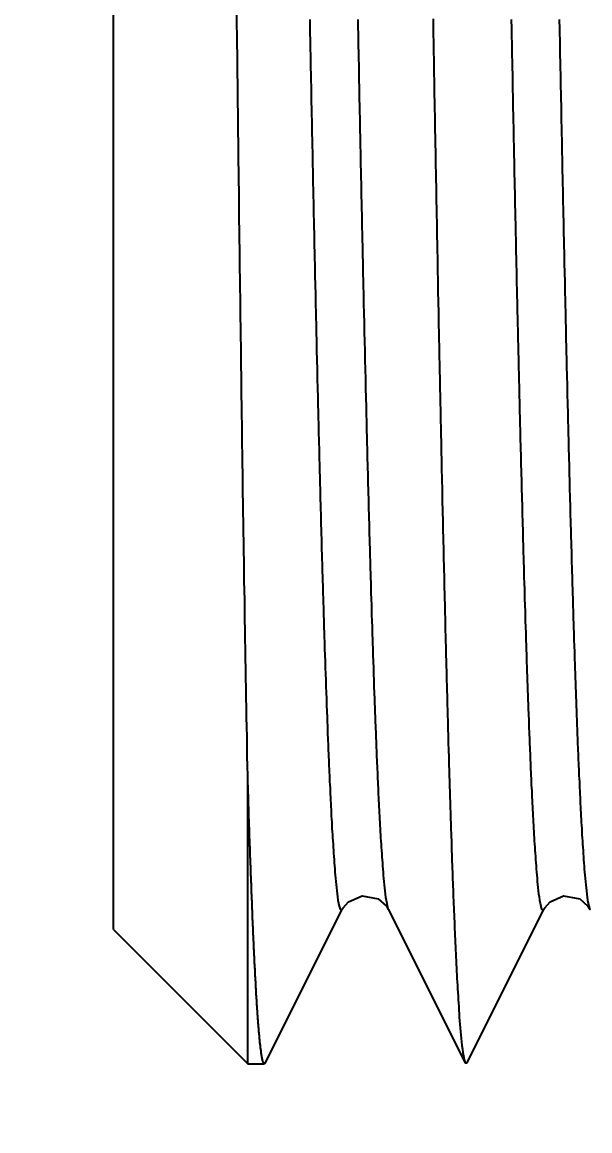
# Model space of a CAD drawing. Header units: millimetres. Extents: x 0 to 3800, y -67 to 2530.
# Drawn here: x 2211.23 to 2215.56, y 949.28 to 957.75 of the extents above; entities that cross this region are included whole.
import ezdxf

# ---------------------------------------------------------------- set-up
doc = ezdxf.new("R2010")
doc.units = ezdxf.units.MM
doc.layers.add('내부선 및 부속', color=4, linetype='Continuous')
doc.layers.add('치수선', color=7, linetype='Continuous')
doc.styles.add('____', font='')
doc.styles.get('____').set_extended_font_data('굴림')
doc.dimstyles.new('MSADIM', dxfattribs={"dimtxt": 33, "dimasz": 17, "dimexe": 10, "dimexo": 7.5, "dimgap": 10, "dimtad": 0, "dimtih": 1, "dimtoh": 1, "dimdec": 0, "dimzin": 1, "dimdsep": 46, "dimtxsty": '____', "dimcen": 11.25, "dimadec": 0, "dimazin": 0, "dimtfac": 1, "dimtdec": 0, "dimtix": 1, "dimtmove": 0, "dimatfit": 3, "dimfxl": 1, "dimtolj": 1, "dimtzin": 1, "dimarcsym": 0})

# ---------------------------------------------------------------- blocks, each defined once
blk = doc.blocks.new('*D55')
at = {"layer": '치수선', "color": 0, "linetype": 'Continuous', "lineweight": -2, "transparency": 16777216}
for p, q in [((2172.9547, 966.2182), (2152.4547, 966.2182)), ((2162.4547, 949.2182), (2162.4547, 856.5344)), ((2162.4547, 718.2182), (2162.4547, 810.9019)), ((2254.9547, 701.2182), (2152.4547, 701.2182))]:
    blk.add_line(p, q, dxfattribs=at)
at = {"layer": '치수선', "color": 0, "linetype": 'Continuous', "transparency": 16777216}
for points in [[(2159.6213, 949.2182), (2165.288, 949.2182), (2162.4547, 966.2182)], [(2159.6213, 718.2182), (2165.288, 718.2182), (2162.4547, 701.2182)]]:
    blk.add_solid(points, dxfattribs=at)
at = {"layer": '치수선', "color": 0, "linetype": 'Continuous', "transparency": 16777216, "insert": (2162.4547, 833.7182), "char_height": 25, "attachment_point": 5, "style": '____'}
blk.add_mtext('\\A1;265', dxfattribs=at)
blk = doc.blocks.new('*D56')
at = {"layer": '치수선', "color": 0, "linetype": 'Continuous', "lineweight": -2, "transparency": 16777216}
for p, q in [((2172.9547, 966.2182), (2082.4547, 966.2182)), ((2092.4547, 949.2182), (2092.4547, 636.5511)), ((2092.4547, 278.2182), (2092.4547, 590.8853)), ((2224.9547, 261.2182), (2082.4547, 261.2182))]:
    blk.add_line(p, q, dxfattribs=at)
at = {"layer": '치수선', "color": 0, "linetype": 'Continuous', "transparency": 16777216}
for points in [[(2089.6213, 949.2182), (2095.288, 949.2182), (2092.4547, 966.2182)], [(2089.6213, 278.2182), (2095.288, 278.2182), (2092.4547, 261.2182)]]:
    blk.add_solid(points, dxfattribs=at)
at = {"layer": '치수선', "color": 0, "linetype": 'Continuous', "transparency": 16777216, "insert": (2092.4547, 613.7182), "char_height": 25, "attachment_point": 5, "style": '____'}
blk.add_mtext('\\A1;705', dxfattribs=at)

msp = doc.modelspace()

# ---------------------------------------------------------------- linework, layer by layer
at = {"layer": '내부선 및 부속', "linetype": 'Continuous'}
for p, q in [((2211.9237, 950.8202), (2211.9237, 981.6162)), ((2212.9502, 949.7934), (2212.9502, 951.9939)), ((2213.0858, 949.8007), (2213.6727, 950.9738)), ((2214.0242, 950.9738), (2214.611, 949.8007)), ((2214.6257, 949.8007), (2215.2125, 950.9738)), ((2211.9237, 950.82), (2212.9502, 949.7934)), ((2212.9502, 949.7934), (2213.0785, 949.7934)), ((2213.0858, 949.8007), (2213.0785, 949.7934)), ((2214.611, 949.8007), (2214.6257, 949.8007))]:
    msp.add_line(p, q, dxfattribs=at)
at = {"layer": '내부선 및 부속', "linetype": 'Continuous', "flags": 128}
for points in [[(2212.9499, 951.9935), (2212.9489, 952.0685), (2212.9469, 952.1425), (2212.9459, 952.2175), (2212.9449, 952.2915), (2212.9429, 952.3665), (2212.9419, 952.4405), (2212.9409, 952.5155), (2212.9389, 952.5895), (2212.9379, 952.6645), (2212.9369, 952.7385), (2212.9349, 952.8135), (2212.9339, 952.8875), (2212.9329, 952.9615), (2212.9319, 953.0365), (2212.9299, 953.1105), (2212.9289, 953.1855), (2212.9279, 953.2595), (2212.9269, 953.3345), (2212.9259, 953.4085), (2212.9239, 953.4835), (2212.9229, 953.5575), (2212.9219, 953.6325), (2212.9209, 953.7065), (2212.9199, 953.7815), (2212.9189, 953.8555), (2212.9179, 953.9305), (2212.9159, 954.0045), (2212.9149, 954.0795), (2212.9139, 954.1535), (2212.9129, 954.2275), (2212.9119, 954.3025), (2212.9109, 954.3765), (2212.9099, 954.4515), (2212.9089, 954.5255), (2212.9079, 954.6005), (2212.9069, 954.6745), (2212.9059, 954.7495), (2212.9049, 954.8235), (2212.9039, 954.8985), (2212.9029, 954.9725), (2212.9019, 955.0475), (2212.9009, 955.1215), (2212.8999, 955.1965), (2212.8989, 955.2705), (2212.8979, 955.3455), (2212.8969, 955.4195), (2212.8959, 955.4935), (2212.8949, 955.5685), (2212.8939, 955.6425), (2212.8929, 955.7175), (2212.8919, 955.7915), (2212.8909, 955.8665), (2212.8899, 955.9405), (2212.8889, 956.0155), (2212.8879, 956.0895), (2212.8869, 956.1645), (2212.8859, 956.2385), (2212.8849, 956.3135), (2212.8849, 956.3875), (2212.8839, 956.4625), (2212.8829, 956.5365), (2212.8819, 956.6115), (2212.8809, 956.6855), (2212.8799, 956.7605), (2212.8789, 956.8345), (2212.8779, 956.9085), (2212.8769, 956.9835), (2212.8759, 957.0575), (2212.8749, 957.1325), (2212.8749, 957.2065), (2212.8739, 957.2815), (2212.8729, 957.3555), (2212.8719, 957.4305), (2212.8709, 957.5045), (2212.8699, 957.5795), (2212.8689, 957.6535), (2212.8679, 957.7285), (2212.8679, 957.8025)], [(2213.4239, 957.7705), (2213.4239, 957.7475), (2213.4249, 957.7235), (2213.4249, 957.6995), (2213.4259, 957.6755), (2213.4259, 957.6515), (2213.4269, 957.6275), (2213.4269, 957.6035), (2213.4269, 957.6035), (2213.4269, 957.5795), (2213.4279, 957.5565), (2213.4279, 957.5325), (2213.4289, 957.5085), (2213.4289, 957.4845), (2213.4299, 957.4605), (2213.4299, 957.4365), (2213.4309, 957.4125), (2213.4309, 957.3895), (2213.4319, 957.3655), (2213.4319, 957.3415), (2213.4329, 957.3175), (2213.4329, 957.2935), (2213.4339, 957.2695), (2213.4339, 957.2455), (2213.4349, 957.2225), (2213.4349, 957.1985), (2213.4349, 957.1745), (2213.4359, 957.1505), (2213.4359, 957.1265), (2213.4369, 957.1025), (2213.4369, 957.0785), (2213.4379, 957.0545), (2213.4379, 957.0315), (2213.4389, 957.0075), (2213.4389, 956.9835), (2213.4399, 956.9595), (2213.4399, 956.9355), (2213.4409, 956.9115), (2213.4409, 956.8875), (2213.4419, 956.8645), (2213.4419, 956.8405), (2213.4429, 956.8165), (2213.4429, 956.7925), (2213.4439, 956.7685), (2213.4439, 956.7445), (2213.4449, 956.7205), (2213.4449, 956.6975), (2213.4459, 956.6735), (2213.4459, 956.6495), (2213.4469, 956.6255), (2213.4469, 956.6015), (2213.4479, 956.5775), (2213.4479, 956.5535), (2213.4489, 956.5295), (2213.4489, 956.5065), (2213.4499, 956.4825), (2213.4499, 956.4585), (2213.4509, 956.4345), (2213.4509, 956.4105), (2213.4519, 956.3865), (2213.4519, 956.3625), (2213.4529, 956.3395), (2213.4529, 956.3155), (2213.4539, 956.2915), (2213.4539, 956.2675), (2213.4549, 956.2435), (2213.4549, 956.2195), (2213.4559, 956.1955), (2213.4559, 956.1725), (2213.4569, 956.1485), (2213.4569, 956.1245), (2213.4579, 956.1005), (2213.4579, 956.0765), (2213.4589, 956.0525), (2213.4589, 956.0285), (2213.4599, 956.0055), (2213.4599, 955.9815), (2213.4609, 955.9575), (2213.4609, 955.9335), (2213.4619, 955.9095), (2213.4619, 955.8855), (2213.4629, 955.8615), (2213.4629, 955.8375), (2213.4639, 955.8145), (2213.4639, 955.7905), (2213.4649, 955.7665), (2213.4649, 955.7425), (2213.4659, 955.7185), (2213.4669, 955.6945), (2213.4669, 955.6705), (2213.4679, 955.6475), (2213.4679, 955.6235), (2213.4689, 955.5995), (2213.4689, 955.5755), (2213.4699, 955.5515), (2213.4699, 955.5275), (2213.4709, 955.5035), (2213.4709, 955.4805), (2213.4719, 955.4565), (2213.4719, 955.4325), (2213.4729, 955.4085), (2213.4739, 955.3845), (2213.4739, 955.3605), (2213.4749, 955.3365), (2213.4749, 955.3135), (2213.4759, 955.2895), (2213.4759, 955.2655), (2213.4769, 955.2415), (2213.4769, 955.2175), (2213.4769, 955.2175), (2213.4779, 955.1935), (2213.4779, 955.1695), (2213.4789, 955.1455), (2213.4799, 955.1225), (2213.4799, 955.0985), (2213.4809, 955.0745), (2213.4809, 955.0505), (2213.4819, 955.0265), (2213.4819, 955.0025), (2213.4829, 954.9785), (2213.4839, 954.9555), (2213.4839, 954.9315), (2213.4849, 954.9075), (2213.4849, 954.8835), (2213.4859, 954.8595), (2213.4859, 954.8355), (2213.4869, 954.8115), (2213.4879, 954.7885), (2213.4879, 954.7645), (2213.4889, 954.7405), (2213.4889, 954.7165), (2213.4899, 954.6925), (2213.4899, 954.6685), (2213.4909, 954.6445), (2213.4919, 954.6215), (2213.4919, 954.5975), (2213.4929, 954.5735), (2213.4929, 954.5495), (2213.4939, 954.5255), (2213.4949, 954.5015), (2213.4949, 954.4775), (2213.4959, 954.4545), (2213.4959, 954.4305), (2213.4969, 954.4065), (2213.4979, 954.3825), (2213.4979, 954.3585), (2213.4989, 954.3345), (2213.4989, 954.3105), (2213.4999, 954.2865), (2213.5009, 954.2635), (2213.5009, 954.2395), (2213.5019, 954.2155), (2213.5029, 954.1915), (2213.5029, 954.1675), (2213.5039, 954.1435), (2213.5039, 954.1195), (2213.5049, 954.0965), (2213.5059, 954.0725), (2213.5059, 954.0485), (2213.5069, 954.0245), (2213.5079, 954.0005), (2213.5079, 953.9765), (2213.5089, 953.9525), (2213.5099, 953.9295), (2213.5099, 953.9055), (2213.5109, 953.8815), (2213.5109, 953.8575), (2213.5119, 953.8335), (2213.5129, 953.8095), (2213.5129, 953.7855), (2213.5139, 953.7625), (2213.5149, 953.7385), (2213.5149, 953.7145), (2213.5159, 953.6905), (2213.5169, 953.6665), (2213.5169, 953.6425), (2213.5179, 953.6185), (2213.5189, 953.5955), (2213.5199, 953.5715), (2213.5199, 953.5475), (2213.5209, 953.5235), (2213.5219, 953.4995), (2213.5219, 953.4755), (2213.5229, 953.4515), (2213.5239, 953.4285), (2213.5239, 953.4045), (2213.5249, 953.3805), (2213.5259, 953.3565), (2213.5269, 953.3325), (2213.5269, 953.3085), (2213.5279, 953.2845), (2213.5289, 953.2615), (2213.5289, 953.2375), (2213.5299, 953.2135), (2213.5309, 953.1895), (2213.5319, 953.1655), (2213.5319, 953.1415), (2213.5329, 953.1175), (2213.5339, 953.0945), (2213.5349, 953.0705), (2213.5349, 953.0465), (2213.5359, 953.0225), (2213.5369, 952.9985), (2213.5379, 952.9745), (2213.5379, 952.9505), (2213.5389, 952.9275), (2213.5399, 952.9035), (2213.5409, 952.8795), (2213.5419, 952.8555), (2213.5419, 952.8315), (2213.5419, 952.8315), (2213.5429, 952.8075), (2213.5439, 952.7835), (2213.5449, 952.7605), (2213.5459, 952.7365), (2213.5459, 952.7125), (2213.5469, 952.6885), (2213.5479, 952.6645), (2213.5489, 952.6405), (2213.5499, 952.6165), (2213.5509, 952.5935), (2213.5519, 952.5695), (2213.5519, 952.5455), (2213.5529, 952.5215), (2213.5539, 952.4975), (2213.5549, 952.4735), (2213.5559, 952.4505), (2213.5569, 952.4265), (2213.5579, 952.4025), (2213.5589, 952.3785), (2213.5589, 952.3545), (2213.5599, 952.3305), (2213.5609, 952.3065), (2213.5619, 952.2835), (2213.5629, 952.2595), (2213.5639, 952.2355), (2213.5649, 952.2115), (2213.5659, 952.1875), (2213.5669, 952.1635), (2213.5679, 952.1395), (2213.5689, 952.1165), (2213.5699, 952.0925), (2213.5709, 952.0685), (2213.5719, 952.0445), (2213.5729, 952.0205), (2213.5739, 951.9965), (2213.5749, 951.9735), (2213.5759, 951.9495), (2213.5769, 951.9255), (2213.5789, 951.9015), (2213.5799, 951.8775), (2213.5809, 951.8535), (2213.5819, 951.8305), (2213.5829, 951.8065), (2213.5839, 951.7825), (2213.5859, 951.7585), (2213.5869, 951.7345), (2213.5879, 951.7105), (2213.5889, 951.6865), (2213.5899, 951.6635), (2213.5919, 951.6395), (2213.5929, 951.6155), (2213.5939, 951.5915), (2213.5959, 951.5675), (2213.5969, 951.5435), (2213.5989, 951.5205), (2213.5999, 951.4965), (2213.6019, 951.4725), (2213.6029, 951.4485), (2213.6049, 951.4245), (2213.6059, 951.4015), (2213.6079, 951.3775), (2213.6099, 951.3535), (2213.6109, 951.3295), (2213.6129, 951.3055), (2213.6149, 951.2825), (2213.6169, 951.2585), (2213.6189, 951.2345), (2213.6209, 951.2105), (2213.6229, 951.1865), (2213.6249, 951.1635), (2213.6279, 951.1395), (2213.6309, 951.1155), (2213.6329, 951.0915), (2213.6359, 951.0685), (2213.6399, 951.0445), (2213.6439, 951.0215), (2213.6489, 950.9975), (2213.6559, 950.9745), (2213.6729, 950.9735), (2213.6729, 950.9735)], [(2213.7909, 957.7695), (2213.7919, 957.7455), (2213.7919, 957.7215), (2213.7919, 957.6975), (2213.7929, 957.6745), (2213.7929, 957.6505), (2213.7939, 957.6265), (2213.7939, 957.6265), (2213.7939, 957.6025), (2213.7949, 957.5785), (2213.7949, 957.5545), (2213.7959, 957.5305), (2213.7959, 957.5075), (2213.7969, 957.4835), (2213.7969, 957.4595), (2213.7979, 957.4355), (2213.7979, 957.4115), (2213.7989, 957.3875), (2213.7989, 957.3635), (2213.7989, 957.3405), (2213.7999, 957.3165), (2213.7999, 957.2925), (2213.8009, 957.2685), (2213.8009, 957.2445), (2213.8019, 957.2205), (2213.8019, 957.1965), (2213.8029, 957.1725), (2213.8029, 957.1495), (2213.8039, 957.1255), (2213.8039, 957.1015), (2213.8049, 957.0775), (2213.8049, 957.0535), (2213.8059, 957.0295), (2213.8059, 957.0055), (2213.8069, 956.9825), (2213.8069, 956.9585), (2213.8079, 956.9345), (2213.8079, 956.9105), (2213.8089, 956.8865), (2213.8089, 956.8625), (2213.8099, 956.8385), (2213.8099, 956.8155), (2213.8099, 956.7915), (2213.8109, 956.7675), (2213.8109, 956.7435), (2213.8119, 956.7195), (2213.8119, 956.6955), (2213.8129, 956.6715), (2213.8129, 956.6485), (2213.8139, 956.6245), (2213.8139, 956.6005), (2213.8149, 956.5765), (2213.8149, 956.5525), (2213.8159, 956.5285), (2213.8159, 956.5045), (2213.8169, 956.4805), (2213.8169, 956.4575), (2213.8179, 956.4335), (2213.8179, 956.4095), (2213.8189, 956.3855), (2213.8189, 956.3615), (2213.8199, 956.3375), (2213.8199, 956.3135), (2213.8209, 956.2905), (2213.8209, 956.2665), (2213.8219, 956.2425), (2213.8219, 956.2185), (2213.8229, 956.1945), (2213.8229, 956.1705), (2213.8239, 956.1465), (2213.8239, 956.1235), (2213.8249, 956.0995), (2213.8249, 956.0755), (2213.8259, 956.0515), (2213.8269, 956.0275), (2213.8269, 956.0035), (2213.8279, 955.9795), (2213.8279, 955.9555), (2213.8289, 955.9325), (2213.8289, 955.9085), (2213.8299, 955.8845), (2213.8299, 955.8605), (2213.8309, 955.8365), (2213.8309, 955.8125), (2213.8319, 955.7885), (2213.8319, 955.7655), (2213.8329, 955.7415), (2213.8329, 955.7175), (2213.8339, 955.6935), (2213.8339, 955.6695), (2213.8349, 955.6455), (2213.8349, 955.6215), (2213.8359, 955.5985), (2213.8359, 955.5745), (2213.8369, 955.5505), (2213.8379, 955.5265), (2213.8379, 955.5025), (2213.8389, 955.4785), (2213.8389, 955.4545), (2213.8399, 955.4315), (2213.8399, 955.4075), (2213.8409, 955.3835), (2213.8409, 955.3595), (2213.8419, 955.3355), (2213.8419, 955.3115), (2213.8429, 955.2875), (2213.8439, 955.2635), (2213.8439, 955.2405), (2213.8439, 955.2405), (2213.8449, 955.2165), (2213.8449, 955.1925), (2213.8459, 955.1685), (2213.8459, 955.1445), (2213.8469, 955.1205), (2213.8469, 955.0965), (2213.8479, 955.0735), (2213.8489, 955.0495), (2213.8489, 955.0255), (2213.8499, 955.0015), (2213.8499, 954.9775), (2213.8509, 954.9535), (2213.8509, 954.9295), (2213.8519, 954.9065), (2213.8529, 954.8825), (2213.8529, 954.8585), (2213.8539, 954.8345), (2213.8539, 954.8105), (2213.8549, 954.7865), (2213.8549, 954.7625), (2213.8559, 954.7395), (2213.8569, 954.7155), (2213.8569, 954.6915), (2213.8579, 954.6675), (2213.8579, 954.6435), (2213.8589, 954.6195), (2213.8599, 954.5955), (2213.8599, 954.5725), (2213.8609, 954.5485), (2213.8609, 954.5245), (2213.8619, 954.5005), (2213.8629, 954.4765), (2213.8629, 954.4525), (2213.8639, 954.4285), (2213.8639, 954.4045), (2213.8649, 954.3815), (2213.8659, 954.3575), (2213.8659, 954.3335), (2213.8669, 954.3095), (2213.8669, 954.2855), (2213.8679, 954.2615), (2213.8689, 954.2375), (2213.8689, 954.2145), (2213.8699, 954.1905), (2213.8699, 954.1665), (2213.8709, 954.1425), (2213.8719, 954.1185), (2213.8719, 954.0945), (2213.8729, 954.0705), (2213.8739, 954.0475), (2213.8739, 954.0235), (2213.8749, 953.9995), (2213.8759, 953.9755), (2213.8759, 953.9515), (2213.8769, 953.9275), (2213.8769, 953.9035), (2213.8779, 953.8805), (2213.8789, 953.8565), (2213.8789, 953.8325), (2213.8799, 953.8085), (2213.8809, 953.7845), (2213.8809, 953.7605), (2213.8819, 953.7365), (2213.8829, 953.7135), (2213.8829, 953.6895), (2213.8839, 953.6655), (2213.8849, 953.6415), (2213.8849, 953.6175), (2213.8859, 953.5935), (2213.8869, 953.5695), (2213.8879, 953.5465), (2213.8879, 953.5225), (2213.8889, 953.4985), (2213.8899, 953.4745), (2213.8899, 953.4505), (2213.8909, 953.4265), (2213.8919, 953.4025), (2213.8919, 953.3795), (2213.8929, 953.3555), (2213.8939, 953.3315), (2213.8949, 953.3075), (2213.8949, 953.2835), (2213.8959, 953.2595), (2213.8969, 953.2355), (2213.8969, 953.2125), (2213.8979, 953.1885), (2213.8989, 953.1645), (2213.8999, 953.1405), (2213.8999, 953.1165), (2213.9009, 953.0925), (2213.9019, 953.0685), (2213.9029, 953.0455), (2213.9029, 953.0215), (2213.9039, 952.9975), (2213.9049, 952.9735), (2213.9059, 952.9495), (2213.9069, 952.9255), (2213.9069, 952.9015), (2213.9079, 952.8785), (2213.9089, 952.8545), (2213.9089, 952.8545), (2213.9099, 952.8305), (2213.9109, 952.8065), (2213.9109, 952.7825), (2213.9119, 952.7585), (2213.9129, 952.7345), (2213.9139, 952.7115), (2213.9149, 952.6875), (2213.9149, 952.6635), (2213.9159, 952.6395), (2213.9169, 952.6155), (2213.9179, 952.5915), (2213.9189, 952.5675), (2213.9199, 952.5445), (2213.9209, 952.5205), (2213.9209, 952.4965), (2213.9219, 952.4725), (2213.9229, 952.4485), (2213.9239, 952.4245), (2213.9249, 952.4015), (2213.9259, 952.3775), (2213.9269, 952.3535), (2213.9279, 952.3295), (2213.9289, 952.3055), (2213.9299, 952.2815), (2213.9309, 952.2575), (2213.9319, 952.2345), (2213.9319, 952.2105), (2213.9329, 952.1865), (2213.9339, 952.1625), (2213.9349, 952.1385), (2213.9359, 952.1145), (2213.9369, 952.0905), (2213.9379, 952.0675), (2213.9389, 952.0435), (2213.9409, 952.0195), (2213.9419, 951.9955), (2213.9429, 951.9715), (2213.9439, 951.9475), (2213.9449, 951.9245), (2213.9459, 951.9005), (2213.9469, 951.8765), (2213.9479, 951.8525), (2213.9489, 951.8285), (2213.9499, 951.8045), (2213.9519, 951.7815), (2213.9529, 951.7575), (2213.9539, 951.7335), (2213.9549, 951.7095), (2213.9569, 951.6855), (2213.9579, 951.6615), (2213.9589, 951.6385), (2213.9599, 951.6145), (2213.9619, 951.5905), (2213.9629, 951.5665), (2213.9649, 951.5425), (2213.9659, 951.5185), (2213.9669, 951.4955), (2213.9689, 951.4715), (2213.9699, 951.4475), (2213.9719, 951.4235), (2213.9739, 951.3995), (2213.9749, 951.3755), (2213.9769, 951.3525), (2213.9789, 951.3285), (2213.9799, 951.3045), (2213.9819, 951.2805), (2213.9839, 951.2565), (2213.9859, 951.2335), (2213.9879, 951.2095), (2213.9899, 951.1855), (2213.9929, 951.1615), (2213.9949, 951.1385), (2213.9979, 951.1145), (2214.0009, 951.0905), (2214.0039, 951.0675), (2214.0079, 951.0435), (2214.0119, 951.0195), (2214.0159, 950.9965), (2214.0239, 950.9735), (2214.0239, 950.9735)], [(2214.3659, 957.7765), (2214.3659, 957.7495), (2214.3669, 957.7225), (2214.3669, 957.6955), (2214.3679, 957.6685), (2214.3679, 957.6415), (2214.3689, 957.6145), (2214.3689, 957.5875), (2214.3699, 957.5605), (2214.3699, 957.5335), (2214.3699, 957.5065), (2214.3709, 957.4795), (2214.3709, 957.4525), (2214.3719, 957.4255), (2214.3719, 957.3985), (2214.3729, 957.3705), (2214.3729, 957.3435), (2214.3739, 957.3165), (2214.3739, 957.2895), (2214.3749, 957.2625), (2214.3749, 957.2355), (2214.3759, 957.2085), (2214.3759, 957.1815), (2214.3769, 957.1545), (2214.3769, 957.1275), (2214.3779, 957.1005), (2214.3779, 957.0735), (2214.3789, 957.0465), (2214.3789, 957.0195), (2214.3799, 956.9925), (2214.3799, 956.9655), (2214.3809, 956.9385), (2214.3809, 956.9115), (2214.3819, 956.8835), (2214.3819, 956.8565), (2214.3829, 956.8295), (2214.3829, 956.8025), (2214.3839, 956.7755), (2214.3839, 956.7485), (2214.3849, 956.7215), (2214.3849, 956.6945), (2214.3859, 956.6675), (2214.3859, 956.6405), (2214.3869, 956.6135), (2214.3869, 956.5865), (2214.3879, 956.5595), (2214.3879, 956.5325), (2214.3889, 956.5055), (2214.3889, 956.4785), (2214.3899, 956.4515), (2214.3899, 956.4245), (2214.3909, 956.3965), (2214.3909, 956.3695), (2214.3919, 956.3425), (2214.3919, 956.3155), (2214.3929, 956.2885), (2214.3929, 956.2615), (2214.3939, 956.2345), (2214.3939, 956.2075), (2214.3949, 956.1805), (2214.3949, 956.1535), (2214.3959, 956.1265), (2214.3959, 956.0995), (2214.3969, 956.0725), (2214.3969, 956.0455), (2214.3979, 956.0185), (2214.3979, 955.9915), (2214.3989, 955.9645), (2214.3989, 955.9375), (2214.3999, 955.9095), (2214.3999, 955.8825), (2214.4009, 955.8555), (2214.4009, 955.8285), (2214.4019, 955.8015), (2214.4019, 955.7745), (2214.4029, 955.7475), (2214.4029, 955.7205), (2214.4039, 955.6935), (2214.4039, 955.6665), (2214.4049, 955.6395), (2214.4059, 955.6125), (2214.4059, 955.5855), (2214.4069, 955.5585), (2214.4069, 955.5315), (2214.4079, 955.5045), (2214.4079, 955.4775), (2214.4089, 955.4505), (2214.4089, 955.4235), (2214.4099, 955.3955), (2214.4099, 955.3955), (2214.4099, 955.3685), (2214.4109, 955.3415), (2214.4109, 955.3145), (2214.4119, 955.2875), (2214.4119, 955.2605), (2214.4129, 955.2335), (2214.4139, 955.2065), (2214.4139, 955.1795), (2214.4149, 955.1525), (2214.4149, 955.1255), (2214.4159, 955.0985), (2214.4159, 955.0715), (2214.4169, 955.0445), (2214.4169, 955.0175), (2214.4179, 954.9905), (2214.4179, 954.9635), (2214.4189, 954.9365), (2214.4199, 954.9095), (2214.4199, 954.8815), (2214.4209, 954.8545), (2214.4209, 954.8275), (2214.4219, 954.8005), (2214.4219, 954.7735), (2214.4229, 954.7465), (2214.4239, 954.7195), (2214.4239, 954.6925), (2214.4249, 954.6655), (2214.4249, 954.6385), (2214.4259, 954.6115), (2214.4259, 954.5845), (2214.4269, 954.5575), (2214.4279, 954.5305), (2214.4279, 954.5035), (2214.4289, 954.4765), (2214.4289, 954.4495), (2214.4299, 954.4225), (2214.4299, 954.3945), (2214.4309, 954.3675), (2214.4319, 954.3405), (2214.4319, 954.3135), (2214.4329, 954.2865), (2214.4329, 954.2595), (2214.4339, 954.2325), (2214.4349, 954.2055), (2214.4349, 954.1785), (2214.4359, 954.1515), (2214.4359, 954.1245), (2214.4369, 954.0975), (2214.4369, 954.0705), (2214.4379, 954.0435), (2214.4389, 954.0165), (2214.4389, 953.9895), (2214.4399, 953.9625), (2214.4409, 953.9355), (2214.4409, 953.9085), (2214.4419, 953.8805), (2214.4419, 953.8535), (2214.4429, 953.8265), (2214.4439, 953.7995), (2214.4439, 953.7725), (2214.4449, 953.7455), (2214.4449, 953.7185), (2214.4459, 953.6915), (2214.4469, 953.6645), (2214.4469, 953.6375), (2214.4479, 953.6105), (2214.4489, 953.5835), (2214.4489, 953.5565), (2214.4499, 953.5295), (2214.4499, 953.5025), (2214.4509, 953.4755), (2214.4519, 953.4485), (2214.4519, 953.4215), (2214.4529, 953.3945), (2214.4539, 953.3675), (2214.4539, 953.3395), (2214.4549, 953.3125), (2214.4559, 953.2855), (2214.4559, 953.2585), (2214.4569, 953.2315), (2214.4579, 953.2045), (2214.4579, 953.1775), (2214.4589, 953.1505), (2214.4599, 953.1235), (2214.4599, 953.0965), (2214.4609, 953.0695), (2214.4619, 953.0425), (2214.4619, 953.0155), (2214.4629, 952.9885), (2214.4639, 952.9615), (2214.4639, 952.9345), (2214.4649, 952.9075), (2214.4659, 952.8805), (2214.4659, 952.8535), (2214.4669, 952.8255), (2214.4679, 952.7985), (2214.4689, 952.7715), (2214.4689, 952.7445), (2214.4699, 952.7175), (2214.4709, 952.6905), (2214.4709, 952.6905), (2214.4709, 952.6635), (2214.4719, 952.6365), (2214.4729, 952.6095), (2214.4739, 952.5825), (2214.4739, 952.5555), (2214.4749, 952.5285), (2214.4759, 952.5015), (2214.4759, 952.4745), (2214.4769, 952.4475), (2214.4779, 952.4205), (2214.4789, 952.3935), (2214.4789, 952.3665), (2214.4799, 952.3395), (2214.4809, 952.3125), (2214.4819, 952.2845), (2214.4819, 952.2575), (2214.4829, 952.2305), (2214.4839, 952.2035), (2214.4849, 952.1765), (2214.4859, 952.1495), (2214.4859, 952.1225), (2214.4869, 952.0955), (2214.4879, 952.0685), (2214.4889, 952.0415), (2214.4889, 952.0145), (2214.4899, 951.9875), (2214.4909, 951.9605), (2214.4919, 951.9335), (2214.4929, 951.9065), (2214.4939, 951.8795), (2214.4939, 951.8525), (2214.4949, 951.8255), (2214.4959, 951.7985), (2214.4969, 951.7715), (2214.4979, 951.7445), (2214.4989, 951.7175), (2214.4989, 951.6895), (2214.4999, 951.6625), (2214.5009, 951.6355), (2214.5019, 951.6085), (2214.5029, 951.5815), (2214.5039, 951.5545), (2214.5049, 951.5275), (2214.5059, 951.5005), (2214.5069, 951.4735), (2214.5079, 951.4465), (2214.5079, 951.4195), (2214.5089, 951.3925), (2214.5099, 951.3655), (2214.5109, 951.3385), (2214.5119, 951.3115), (2214.5129, 951.2845), (2214.5139, 951.2575), (2214.5149, 951.2305), (2214.5159, 951.2035), (2214.5169, 951.1765), (2214.5179, 951.1495), (2214.5189, 951.1225), (2214.5199, 951.0955), (2214.5209, 951.0675), (2214.5219, 951.0405), (2214.5229, 951.0135), (2214.5239, 950.9865), (2214.5249, 950.9595), (2214.5269, 950.9325), (2214.5279, 950.9055), (2214.5289, 950.8785), (2214.5299, 950.8515), (2214.5309, 950.8245), (2214.5319, 950.7975), (2214.5329, 950.7705), (2214.5349, 950.7435), (2214.5359, 950.7165), (2214.5369, 950.6895), (2214.5379, 950.6625), (2214.5399, 950.6355), (2214.5409, 950.6085), (2214.5419, 950.5815), (2214.5439, 950.5545), (2214.5449, 950.5275), (2214.5459, 950.5005), (2214.5479, 950.4735), (2214.5489, 950.4465), (2214.5509, 950.4195), (2214.5519, 950.3925), (2214.5539, 950.3655), (2214.5549, 950.3385), (2214.5569, 950.3115), (2214.5579, 950.2845), (2214.5599, 950.2575), (2214.5619, 950.2305), (2214.5639, 950.2035), (2214.5649, 950.1765), (2214.5669, 950.1495), (2214.5689, 950.1225), (2214.5709, 950.0955), (2214.5739, 950.0685), (2214.5759, 950.0415), (2214.5779, 950.0145), (2214.5809, 949.9875), (2214.5809, 949.9875), (2214.5829, 949.9605), (2214.5859, 949.9335), (2214.5899, 949.9065), (2214.5929, 949.8805), (2214.5979, 949.8535), (2214.6029, 949.8265), (2214.6109, 949.8005), (2214.6109, 949.8005)], [(2214.9639, 957.7705), (2214.9639, 957.7475), (2214.9649, 957.7235), (2214.9649, 957.6995), (2214.9649, 957.6755), (2214.9659, 957.6515), (2214.9659, 957.6275), (2214.9669, 957.6035), (2214.9669, 957.6035), (2214.9669, 957.5795), (2214.9679, 957.5565), (2214.9679, 957.5325), (2214.9689, 957.5085), (2214.9689, 957.4845), (2214.9699, 957.4605), (2214.9699, 957.4365), (2214.9709, 957.4125), (2214.9709, 957.3895), (2214.9719, 957.3655), (2214.9719, 957.3415), (2214.9719, 957.3175), (2214.9729, 957.2935), (2214.9729, 957.2695), (2214.9739, 957.2455), (2214.9739, 957.2225), (2214.9749, 957.1985), (2214.9749, 957.1745), (2214.9759, 957.1505), (2214.9759, 957.1265), (2214.9769, 957.1025), (2214.9769, 957.0785), (2214.9779, 957.0545), (2214.9779, 957.0315), (2214.9789, 957.0075), (2214.9789, 956.9835), (2214.9799, 956.9595), (2214.9799, 956.9355), (2214.9809, 956.9115), (2214.9809, 956.8875), (2214.9819, 956.8645), (2214.9819, 956.8405), (2214.9829, 956.8165), (2214.9829, 956.7925), (2214.9839, 956.7685), (2214.9839, 956.7445), (2214.9839, 956.7205), (2214.9849, 956.6975), (2214.9849, 956.6735), (2214.9859, 956.6495), (2214.9859, 956.6255), (2214.9869, 956.6015), (2214.9869, 956.5775), (2214.9879, 956.5535), (2214.9879, 956.5295), (2214.9889, 956.5065), (2214.9889, 956.4825), (2214.9899, 956.4585), (2214.9899, 956.4345), (2214.9909, 956.4105), (2214.9909, 956.3865), (2214.9919, 956.3625), (2214.9919, 956.3395), (2214.9929, 956.3155), (2214.9929, 956.2915), (2214.9939, 956.2675), (2214.9939, 956.2435), (2214.9949, 956.2195), (2214.9949, 956.1955), (2214.9959, 956.1725), (2214.9959, 956.1485), (2214.9969, 956.1245), (2214.9979, 956.1005), (2214.9979, 956.0765), (2214.9989, 956.0525), (2214.9989, 956.0285), (2214.9999, 956.0055), (2214.9999, 955.9815), (2215.0009, 955.9575), (2215.0009, 955.9335), (2215.0019, 955.9095), (2215.0019, 955.8855), (2215.0029, 955.8615), (2215.0029, 955.8375), (2215.0039, 955.8145), (2215.0039, 955.7905), (2215.0049, 955.7665), (2215.0049, 955.7425), (2215.0059, 955.7185), (2215.0059, 955.6945), (2215.0069, 955.6705), (2215.0069, 955.6475), (2215.0079, 955.6235), (2215.0079, 955.5995), (2215.0089, 955.5755), (2215.0099, 955.5515), (2215.0099, 955.5275), (2215.0109, 955.5035), (2215.0109, 955.4805), (2215.0119, 955.4565), (2215.0119, 955.4325), (2215.0129, 955.4085), (2215.0129, 955.3845), (2215.0139, 955.3605), (2215.0139, 955.3365), (2215.0149, 955.3135), (2215.0159, 955.2895), (2215.0159, 955.2655), (2215.0169, 955.2415), (2215.0169, 955.2175), (2215.0169, 955.2175), (2215.0179, 955.1935), (2215.0179, 955.1695), (2215.0189, 955.1455), (2215.0189, 955.1225), (2215.0199, 955.0985), (2215.0209, 955.0745), (2215.0209, 955.0505), (2215.0219, 955.0265), (2215.0219, 955.0025), (2215.0229, 954.9785), (2215.0229, 954.9555), (2215.0239, 954.9315), (2215.0239, 954.9075), (2215.0249, 954.8835), (2215.0259, 954.8595), (2215.0259, 954.8355), (2215.0269, 954.8115), (2215.0269, 954.7885), (2215.0279, 954.7645), (2215.0289, 954.7405), (2215.0289, 954.7165), (2215.0299, 954.6925), (2215.0299, 954.6685), (2215.0309, 954.6445), (2215.0309, 954.6215), (2215.0319, 954.5975), (2215.0329, 954.5735), (2215.0329, 954.5495), (2215.0339, 954.5255), (2215.0339, 954.5015), (2215.0349, 954.4775), (2215.0359, 954.4545), (2215.0359, 954.4305), (2215.0369, 954.4065), (2215.0369, 954.3825), (2215.0379, 954.3585), (2215.0389, 954.3345), (2215.0389, 954.3105), (2215.0399, 954.2865), (2215.0409, 954.2635), (2215.0409, 954.2395), (2215.0419, 954.2155), (2215.0419, 954.1915), (2215.0429, 954.1675), (2215.0439, 954.1435), (2215.0439, 954.1195), (2215.0449, 954.0965), (2215.0459, 954.0725), (2215.0459, 954.0485), (2215.0469, 954.0245), (2215.0469, 954.0005), (2215.0479, 953.9765), (2215.0489, 953.9525), (2215.0489, 953.9295), (2215.0499, 953.9055), (2215.0509, 953.8815), (2215.0509, 953.8575), (2215.0519, 953.8335), (2215.0529, 953.8095), (2215.0529, 953.7855), (2215.0539, 953.7625), (2215.0549, 953.7385), (2215.0549, 953.7145), (2215.0559, 953.6905), (2215.0569, 953.6665), (2215.0569, 953.6425), (2215.0579, 953.6185), (2215.0589, 953.5955), (2215.0589, 953.5715), (2215.0599, 953.5475), (2215.0609, 953.5235), (2215.0609, 953.4995), (2215.0619, 953.4755), (2215.0629, 953.4515), (2215.0639, 953.4285), (2215.0639, 953.4045), (2215.0649, 953.3805), (2215.0659, 953.3565), (2215.0659, 953.3325), (2215.0669, 953.3085), (2215.0679, 953.2845), (2215.0689, 953.2615), (2215.0689, 953.2375), (2215.0699, 953.2135), (2215.0709, 953.1895), (2215.0709, 953.1655), (2215.0719, 953.1415), (2215.0729, 953.1175), (2215.0739, 953.0945), (2215.0739, 953.0705), (2215.0749, 953.0465), (2215.0759, 953.0225), (2215.0769, 952.9985), (2215.0779, 952.9745), (2215.0779, 952.9505), (2215.0789, 952.9275), (2215.0799, 952.9035), (2215.0809, 952.8795), (2215.0809, 952.8555), (2215.0819, 952.8315), (2215.0819, 952.8315), (2215.0829, 952.8075), (2215.0839, 952.7835), (2215.0849, 952.7605), (2215.0849, 952.7365), (2215.0859, 952.7125), (2215.0869, 952.6885), (2215.0879, 952.6645), (2215.0889, 952.6405), (2215.0899, 952.6165), (2215.0899, 952.5935), (2215.0909, 952.5695), (2215.0919, 952.5455), (2215.0929, 952.5215), (2215.0939, 952.4975), (2215.0949, 952.4735), (2215.0959, 952.4505), (2215.0969, 952.4265), (2215.0969, 952.4025), (2215.0979, 952.3785), (2215.0989, 952.3545), (2215.0999, 952.3305), (2215.1009, 952.3065), (2215.1019, 952.2835), (2215.1029, 952.2595), (2215.1039, 952.2355), (2215.1049, 952.2115), (2215.1059, 952.1875), (2215.1069, 952.1635), (2215.1079, 952.1395), (2215.1089, 952.1165), (2215.1099, 952.0925), (2215.1109, 952.0685), (2215.1119, 952.0445), (2215.1129, 952.0205), (2215.1139, 951.9965), (2215.1149, 951.9735), (2215.1159, 951.9495), (2215.1169, 951.9255), (2215.1179, 951.9015), (2215.1199, 951.8775), (2215.1209, 951.8535), (2215.1219, 951.8305), (2215.1229, 951.8065), (2215.1239, 951.7825), (2215.1249, 951.7585), (2215.1269, 951.7345), (2215.1279, 951.7105), (2215.1289, 951.6865), (2215.1299, 951.6635), (2215.1319, 951.6395), (2215.1329, 951.6155), (2215.1339, 951.5915), (2215.1359, 951.5675), (2215.1369, 951.5435), (2215.1379, 951.5205), (2215.1399, 951.4965), (2215.1409, 951.4725), (2215.1429, 951.4485), (2215.1439, 951.4245), (2215.1459, 951.4015), (2215.1479, 951.3775), (2215.1489, 951.3535), (2215.1509, 951.3295), (2215.1529, 951.3055), (2215.1549, 951.2825), (2215.1569, 951.2585), (2215.1589, 951.2345), (2215.1609, 951.2105), (2215.1629, 951.1865), (2215.1649, 951.1635), (2215.1679, 951.1395), (2215.1699, 951.1155), (2215.1729, 951.0915), (2215.1759, 951.0685), (2215.1799, 951.0445), (2215.1839, 951.0215), (2215.1889, 950.9975), (2215.1959, 950.9745), (2215.2129, 950.9735), (2215.2129, 950.9735)], [(2215.3309, 957.7695), (2215.3309, 957.7455), (2215.3319, 957.7215), (2215.3319, 957.6975), (2215.3329, 957.6745), (2215.3329, 957.6505), (2215.3339, 957.6265), (2215.3339, 957.6265), (2215.3339, 957.6025), (2215.3349, 957.5785), (2215.3349, 957.5545), (2215.3359, 957.5305), (2215.3359, 957.5075), (2215.3359, 957.4835), (2215.3369, 957.4595), (2215.3369, 957.4355), (2215.3379, 957.4115), (2215.3379, 957.3875), (2215.3389, 957.3635), (2215.3389, 957.3405), (2215.3399, 957.3165), (2215.3399, 957.2925), (2215.3409, 957.2685), (2215.3409, 957.2445), (2215.3419, 957.2205), (2215.3419, 957.1965), (2215.3429, 957.1725), (2215.3429, 957.1495), (2215.3439, 957.1255), (2215.3439, 957.1015), (2215.3449, 957.0775), (2215.3449, 957.0535), (2215.3449, 957.0295), (2215.3459, 957.0055), (2215.3459, 956.9825), (2215.3469, 956.9585), (2215.3469, 956.9345), (2215.3479, 956.9105), (2215.3479, 956.8865), (2215.3489, 956.8625), (2215.3489, 956.8385), (2215.3499, 956.8155), (2215.3499, 956.7915), (2215.3509, 956.7675), (2215.3509, 956.7435), (2215.3519, 956.7195), (2215.3519, 956.6955), (2215.3529, 956.6715), (2215.3529, 956.6485), (2215.3539, 956.6245), (2215.3539, 956.6005), (2215.3549, 956.5765), (2215.3549, 956.5525), (2215.3559, 956.5285), (2215.3559, 956.5045), (2215.3569, 956.4805), (2215.3569, 956.4575), (2215.3579, 956.4335), (2215.3579, 956.4095), (2215.3589, 956.3855), (2215.3589, 956.3615), (2215.3599, 956.3375), (2215.3599, 956.3135), (2215.3609, 956.2905), (2215.3609, 956.2665), (2215.3619, 956.2425), (2215.3619, 956.2185), (2215.3629, 956.1945), (2215.3629, 956.1705), (2215.3639, 956.1465), (2215.3639, 956.1235), (2215.3649, 956.0995), (2215.3649, 956.0755), (2215.3659, 956.0515), (2215.3659, 956.0275), (2215.3669, 956.0035), (2215.3669, 955.9795), (2215.3679, 955.9555), (2215.3679, 955.9325), (2215.3689, 955.9085), (2215.3689, 955.8845), (2215.3699, 955.8605), (2215.3699, 955.8365), (2215.3709, 955.8125), (2215.3719, 955.7885), (2215.3719, 955.7655), (2215.3729, 955.7415), (2215.3729, 955.7175), (2215.3739, 955.6935), (2215.3739, 955.6695), (2215.3749, 955.6455), (2215.3749, 955.6215), (2215.3759, 955.5985), (2215.3759, 955.5745), (2215.3769, 955.5505), (2215.3769, 955.5265), (2215.3779, 955.5025), (2215.3779, 955.4785), (2215.3789, 955.4545), (2215.3799, 955.4315), (2215.3799, 955.4075), (2215.3809, 955.3835), (2215.3809, 955.3595), (2215.3819, 955.3355), (2215.3819, 955.3115), (2215.3829, 955.2875), (2215.3829, 955.2635), (2215.3839, 955.2405), (2215.3839, 955.2405), (2215.3839, 955.2165), (2215.3849, 955.1925), (2215.3859, 955.1685), (2215.3859, 955.1445), (2215.3869, 955.1205), (2215.3869, 955.0965), (2215.3879, 955.0735), (2215.3879, 955.0495), (2215.3889, 955.0255), (2215.3899, 955.0015), (2215.3899, 954.9775), (2215.3909, 954.9535), (2215.3909, 954.9295), (2215.3919, 954.9065), (2215.3919, 954.8825), (2215.3929, 954.8585), (2215.3939, 954.8345), (2215.3939, 954.8105), (2215.3949, 954.7865), (2215.3949, 954.7625), (2215.3959, 954.7395), (2215.3959, 954.7155), (2215.3969, 954.6915), (2215.3979, 954.6675), (2215.3979, 954.6435), (2215.3989, 954.6195), (2215.3989, 954.5955), (2215.3999, 954.5725), (2215.4009, 954.5485), (2215.4009, 954.5245), (2215.4019, 954.5005), (2215.4019, 954.4765), (2215.4029, 954.4525), (2215.4039, 954.4285), (2215.4039, 954.4045), (2215.4049, 954.3815), (2215.4049, 954.3575), (2215.4059, 954.3335), (2215.4069, 954.3095), (2215.4069, 954.2855), (2215.4079, 954.2615), (2215.4079, 954.2375), (2215.4089, 954.2145), (2215.4099, 954.1905), (2215.4099, 954.1665), (2215.4109, 954.1425), (2215.4119, 954.1185), (2215.4119, 954.0945), (2215.4129, 954.0705), (2215.4129, 954.0475), (2215.4139, 954.0235), (2215.4149, 953.9995), (2215.4149, 953.9755), (2215.4159, 953.9515), (2215.4169, 953.9275), (2215.4169, 953.9035), (2215.4179, 953.8805), (2215.4189, 953.8565), (2215.4189, 953.8325), (2215.4199, 953.8085), (2215.4209, 953.7845), (2215.4209, 953.7605), (2215.4219, 953.7365), (2215.4229, 953.7135), (2215.4229, 953.6895), (2215.4239, 953.6655), (2215.4249, 953.6415), (2215.4249, 953.6175), (2215.4259, 953.5935), (2215.4269, 953.5695), (2215.4269, 953.5465), (2215.4279, 953.5225), (2215.4289, 953.4985), (2215.4289, 953.4745), (2215.4299, 953.4505), (2215.4309, 953.4265), (2215.4319, 953.4025), (2215.4319, 953.3795), (2215.4329, 953.3555), (2215.4339, 953.3315), (2215.4339, 953.3075), (2215.4349, 953.2835), (2215.4359, 953.2595), (2215.4369, 953.2355), (2215.4369, 953.2125), (2215.4379, 953.1885), (2215.4389, 953.1645), (2215.4399, 953.1405), (2215.4399, 953.1165), (2215.4409, 953.0925), (2215.4419, 953.0685), (2215.4429, 953.0455), (2215.4429, 953.0215), (2215.4439, 952.9975), (2215.4449, 952.9735), (2215.4459, 952.9495), (2215.4459, 952.9255), (2215.4469, 952.9015), (2215.4479, 952.8785), (2215.4489, 952.8545), (2215.4489, 952.8545), (2215.4499, 952.8305), (2215.4499, 952.8065), (2215.4509, 952.7825), (2215.4519, 952.7585), (2215.4529, 952.7345), (2215.4539, 952.7115), (2215.4539, 952.6875), (2215.4549, 952.6635), (2215.4559, 952.6395), (2215.4569, 952.6155), (2215.4579, 952.5915), (2215.4589, 952.5675), (2215.4599, 952.5445), (2215.4599, 952.5205), (2215.4609, 952.4965), (2215.4619, 952.4725), (2215.4629, 952.4485), (2215.4639, 952.4245), (2215.4649, 952.4015), (2215.4659, 952.3775), (2215.4669, 952.3535), (2215.4679, 952.3295), (2215.4679, 952.3055), (2215.4689, 952.2815), (2215.4699, 952.2575), (2215.4709, 952.2345), (2215.4719, 952.2105), (2215.4729, 952.1865), (2215.4739, 952.1625), (2215.4749, 952.1385), (2215.4759, 952.1145), (2215.4769, 952.0905), (2215.4779, 952.0675), (2215.4789, 952.0435), (2215.4799, 952.0195), (2215.4809, 951.9955), (2215.4819, 951.9715), (2215.4839, 951.9475), (2215.4849, 951.9245), (2215.4859, 951.9005), (2215.4869, 951.8765), (2215.4879, 951.8525), (2215.4889, 951.8285), (2215.4899, 951.8045), (2215.4909, 951.7815), (2215.4929, 951.7575), (2215.4939, 951.7335), (2215.4949, 951.7095), (2215.4959, 951.6855), (2215.4979, 951.6615), (2215.4989, 951.6385), (2215.4999, 951.6145), (2215.5019, 951.5905), (2215.5029, 951.5665), (2215.5039, 951.5425), (2215.5059, 951.5185), (2215.5069, 951.4955), (2215.5089, 951.4715), (2215.5099, 951.4475), (2215.5119, 951.4235), (2215.5129, 951.3995), (2215.5149, 951.3755), (2215.5169, 951.3525), (2215.5179, 951.3285), (2215.5199, 951.3045), (2215.5219, 951.2805), (2215.5239, 951.2565), (2215.5259, 951.2335), (2215.5279, 951.2095), (2215.5299, 951.1855), (2215.5329, 951.1615), (2215.5349, 951.1385), (2215.5379, 951.1145), (2215.5409, 951.0905), (2215.5439, 951.0675), (2215.5469, 951.0435), (2215.5509, 951.0195), (2215.5559, 950.9965), (2215.5639, 950.9735), (2215.5639, 950.9735)], [(2213.0679, 949.8075), (2213.0659, 949.8135), (2213.0639, 949.8205), (2213.0629, 949.8275), (2213.0609, 949.8335), (2213.0599, 949.8405), (2213.0579, 949.8475), (2213.0569, 949.8545), (2213.0559, 949.8605), (2213.0549, 949.8675), (2213.0539, 949.8745), (2213.0529, 949.8815), (2213.0519, 949.8885), (2213.0519, 949.8955), (2213.0509, 949.9025), (2213.0499, 949.9085), (2213.0489, 949.9155), (2213.0479, 949.9225), (2213.0469, 949.9295), (2213.0469, 949.9365), (2213.0459, 949.9425), (2213.0449, 949.9495), (2213.0439, 949.9565), (2213.0429, 949.9635), (2213.0429, 949.9705), (2213.0419, 949.9775), (2213.0409, 949.9835), (2213.0409, 949.9905), (2213.0399, 949.9975), (2213.0389, 950.0045), (2213.0389, 950.0115), (2213.0379, 950.0175), (2213.0369, 950.0245), (2213.0369, 950.0315), (2213.0359, 950.0385), (2213.0359, 950.0455), (2213.0349, 950.0525), (2213.0339, 950.0595), (2213.0339, 950.0655), (2213.0329, 950.0725), (2213.0329, 950.0795), (2213.0319, 950.0865), (2213.0319, 950.0935), (2213.0309, 950.1005), (2213.0309, 950.1065), (2213.0299, 950.1135), (2213.0289, 950.1205), (2213.0289, 950.1275), (2213.0279, 950.1345), (2213.0279, 950.1415), (2213.0279, 950.1485), (2213.0269, 950.1545), (2213.0269, 950.1615), (2213.0259, 950.1685), (2213.0259, 950.1755), (2213.0249, 950.1825), (2213.0249, 950.1895), (2213.0239, 950.1965), (2213.0239, 950.2025), (2213.0229, 950.2095), (2213.0229, 950.2165), (2213.0219, 950.2235), (2213.0219, 950.2305), (2213.0219, 950.2375), (2213.0209, 950.2445), (2213.0209, 950.2505), (2213.0199, 950.2575), (2213.0199, 950.2645), (2213.0189, 950.2715), (2213.0189, 950.2785), (2213.0189, 950.2855), (2213.0179, 950.2925), (2213.0179, 950.2985), (2213.0169, 950.3055), (2213.0169, 950.3125), (2213.0159, 950.3195), (2213.0159, 950.3265), (2213.0159, 950.3335), (2213.0149, 950.3405), (2213.0149, 950.3465), (2213.0139, 950.3535), (2213.0139, 950.3605), (2213.0139, 950.3675), (2213.0129, 950.3745), (2213.0129, 950.3815), (2213.0119, 950.3885), (2213.0119, 950.3945), (2213.0119, 950.4015), (2213.0109, 950.4085), (2213.0109, 950.4155), (2213.0109, 950.4225), (2213.0099, 950.4295), (2213.0099, 950.4365), (2213.0089, 950.4425), (2213.0089, 950.4495), (2213.0089, 950.4565), (2213.0079, 950.4635), (2213.0079, 950.4705), (2213.0079, 950.4775), (2213.0069, 950.4845), (2213.0069, 950.4905), (2213.0069, 950.4905), (2213.0069, 950.4975), (2213.0059, 950.5045), (2213.0059, 950.5115), (2213.0059, 950.5185), (2213.0049, 950.5255), (2213.0049, 950.5325), (2213.0039, 950.5385), (2213.0039, 950.5455), (2213.0039, 950.5525), (2213.0029, 950.5595), (2213.0029, 950.5665), (2213.0029, 950.5735), (2213.0019, 950.5805), (2213.0019, 950.5865), (2213.0019, 950.5935), (2213.0009, 950.6005), (2213.0009, 950.6075), (2213.0009, 950.6145), (2212.9999, 950.6215), (2212.9999, 950.6285), (2212.9999, 950.6345), (2212.9989, 950.6415), (2212.9989, 950.6485), (2212.9989, 950.6555), (2212.9989, 950.6625), (2212.9979, 950.6695), (2212.9979, 950.6765), (2212.9979, 950.6825), (2212.9969, 950.6895), (2212.9969, 950.6965), (2212.9969, 950.7035), (2212.9959, 950.7105), (2212.9959, 950.7175), (2212.9959, 950.7245), (2212.9949, 950.7305), (2212.9949, 950.7375), (2212.9949, 950.7445), (2212.9939, 950.7515), (2212.9939, 950.7585), (2212.9939, 950.7655), (2212.9939, 950.7725), (2212.9929, 950.7795), (2212.9929, 950.7855), (2212.9929, 950.7925), (2212.9919, 950.7995), (2212.9919, 950.8065), (2212.9919, 950.8135), (2212.9909, 950.8205), (2212.9909, 950.8275), (2212.9909, 950.8335), (2212.9909, 950.8405), (2212.9899, 950.8475), (2212.9899, 950.8545), (2212.9899, 950.8615), (2212.9889, 950.8685), (2212.9889, 950.8755), (2212.9889, 950.8815), (2212.9889, 950.8885), (2212.9879, 950.8955), (2212.9879, 950.9025), (2212.9879, 950.9095), (2212.9869, 950.9165), (2212.9869, 950.9235), (2212.9869, 950.9295), (2212.9869, 950.9365), (2212.9859, 950.9435), (2212.9859, 950.9505), (2212.9859, 950.9575), (2212.9859, 950.9645), (2212.9849, 950.9715), (2212.9849, 950.9785), (2212.9849, 950.9845), (2212.9839, 950.9915), (2212.9839, 950.9985), (2212.9839, 951.0055), (2212.9839, 951.0125), (2212.9829, 951.0195), (2212.9829, 951.0265), (2212.9829, 951.0325), (2212.9829, 951.0395), (2212.9819, 951.0465), (2212.9819, 951.0535), (2212.9819, 951.0605), (2212.9809, 951.0675), (2212.9809, 951.0745), (2212.9809, 951.0805), (2212.9809, 951.0875), (2212.9799, 951.0945), (2212.9799, 951.1015), (2212.9799, 951.1085), (2212.9799, 951.1155), (2212.9789, 951.1225), (2212.9789, 951.1295), (2212.9789, 951.1355), (2212.9789, 951.1425), (2212.9779, 951.1495), (2212.9779, 951.1565), (2212.9779, 951.1635), (2212.9779, 951.1705), (2212.9769, 951.1775), (2212.9769, 951.1775), (2212.9769, 951.1835), (2212.9769, 951.1905), (2212.9769, 951.1975), (2212.9759, 951.2045), (2212.9759, 951.2115), (2212.9759, 951.2185), (2212.9759, 951.2255), (2212.9749, 951.2315), (2212.9749, 951.2385), (2212.9749, 951.2455), (2212.9749, 951.2525), (2212.9739, 951.2595), (2212.9739, 951.2665), (2212.9739, 951.2735), (2212.9739, 951.2805), (2212.9729, 951.2865), (2212.9729, 951.2935), (2212.9729, 951.3005), (2212.9729, 951.3075), (2212.9719, 951.3145), (2212.9719, 951.3215), (2212.9719, 951.3285), (2212.9719, 951.3345), (2212.9709, 951.3415), (2212.9709, 951.3485), (2212.9709, 951.3555), (2212.9709, 951.3625), (2212.9699, 951.3695), (2212.9699, 951.3765), (2212.9699, 951.3825), (2212.9699, 951.3895), (2212.9689, 951.3965), (2212.9689, 951.4035), (2212.9689, 951.4105), (2212.9689, 951.4175), (2212.9679, 951.4245), (2212.9679, 951.4315), (2212.9679, 951.4375), (2212.9679, 951.4445), (2212.9679, 951.4515), (2212.9669, 951.4585), (2212.9669, 951.4655), (2212.9669, 951.4725), (2212.9669, 951.4795), (2212.9659, 951.4855), (2212.9659, 951.4925), (2212.9659, 951.4995), (2212.9659, 951.5065), (2212.9649, 951.5135), (2212.9649, 951.5205), (2212.9649, 951.5275), (2212.9649, 951.5335), (2212.9649, 951.5405), (2212.9639, 951.5475), (2212.9639, 951.5545), (2212.9639, 951.5615), (2212.9639, 951.5685), (2212.9629, 951.5755), (2212.9629, 951.5825), (2212.9629, 951.5885), (2212.9629, 951.5955), (2212.9619, 951.6025), (2212.9619, 951.6095), (2212.9619, 951.6165), (2212.9619, 951.6235), (2212.9619, 951.6305), (2212.9609, 951.6365), (2212.9609, 951.6435), (2212.9609, 951.6505), (2212.9609, 951.6575), (2212.9599, 951.6645), (2212.9599, 951.6715), (2212.9599, 951.6785), (2212.9599, 951.6855), (2212.9599, 951.6915), (2212.9589, 951.6985), (2212.9589, 951.7055), (2212.9589, 951.7125), (2212.9589, 951.7195), (2212.9589, 951.7265), (2212.9579, 951.7335), (2212.9579, 951.7395), (2212.9579, 951.7465), (2212.9579, 951.7535), (2212.9569, 951.7605), (2212.9569, 951.7675), (2212.9569, 951.7745), (2212.9569, 951.7815), (2212.9569, 951.7875), (2212.9559, 951.7945), (2212.9559, 951.8015), (2212.9559, 951.8085), (2212.9559, 951.8155), (2212.9549, 951.8225), (2212.9549, 951.8295), (2212.9549, 951.8365), (2212.9549, 951.8425), (2212.9549, 951.8495), (2212.9539, 951.8565), (2212.9539, 951.8635), (2212.9539, 951.8635), (2212.9539, 951.8705), (2212.9539, 951.8775), (2212.9539, 951.8845), (2212.9529, 951.8905), (2212.9529, 951.8975), (2212.9529, 951.9045), (2212.9529, 951.9115), (2212.9529, 951.9185), (2212.9519, 951.9255), (2212.9519, 951.9325), (2212.9519, 951.9395), (2212.9519, 951.9455), (2212.9519, 951.9525), (2212.9509, 951.9595), (2212.9509, 951.9665), (2212.9509, 951.9735), (2212.9509, 951.9805), (2212.9499, 951.9875), (2212.9499, 951.9935), (2212.9499, 951.9935)], [(2213.6726, 950.9737), (2213.6794, 950.9859), (2213.7199, 951.0318), (2213.8241, 951.0778), (2213.9466, 951.0528), (2214.0097, 950.9974), (2214.0242, 950.9739)], [(2215.2124, 950.9737), (2215.2193, 950.9859), (2215.2597, 951.0318), (2215.3639, 951.0778), (2215.4864, 951.0528), (2215.5495, 950.9974), (2215.564, 950.9739)], [(2213.0789, 949.7935), (2213.0779, 949.7935), (2213.0779, 949.7935), (2213.0779, 949.7935), (2213.0779, 949.7935), (2213.0779, 949.7935), (2213.0779, 949.7935), (2213.0779, 949.7935), (2213.0779, 949.7935), (2213.0779, 949.7935), (2213.0769, 949.7935), (2213.0769, 949.7935), (2213.0769, 949.7935), (2213.0769, 949.7935), (2213.0769, 949.7935), (2213.0769, 949.7935), (2213.0769, 949.7935), (2213.0769, 949.7935), (2213.0769, 949.7935), (2213.0769, 949.7945), (2213.0759, 949.7945), (2213.0759, 949.7945), (2213.0759, 949.7945), (2213.0759, 949.7945), (2213.0759, 949.7945), (2213.0759, 949.7945), (2213.0759, 949.7945), (2213.0759, 949.7945), (2213.0759, 949.7945), (2213.0759, 949.7945), (2213.0749, 949.7945), (2213.0749, 949.7945), (2213.0749, 949.7945), (2213.0749, 949.7945), (2213.0749, 949.7945), (2213.0749, 949.7955), (2213.0749, 949.7955), (2213.0749, 949.7955), (2213.0749, 949.7955), (2213.0749, 949.7955), (2213.0749, 949.7955), (2213.0749, 949.7955), (2213.0739, 949.7955), (2213.0739, 949.7955), (2213.0739, 949.7955), (2213.0739, 949.7955), (2213.0739, 949.7955), (2213.0739, 949.7955), (2213.0739, 949.7965), (2213.0739, 949.7965), (2213.0739, 949.7965), (2213.0739, 949.7965), (2213.0739, 949.7965), (2213.0739, 949.7965), (2213.0739, 949.7965), (2213.0729, 949.7965), (2213.0729, 949.7965), (2213.0729, 949.7965), (2213.0729, 949.7965), (2213.0729, 949.7965), (2213.0729, 949.7975), (2213.0729, 949.7975), (2213.0729, 949.7975), (2213.0729, 949.7975), (2213.0729, 949.7975), (2213.0729, 949.7975), (2213.0729, 949.7975), (2213.0729, 949.7975), (2213.0729, 949.7975), (2213.0729, 949.7975), (2213.0719, 949.7985), (2213.0719, 949.7985), (2213.0719, 949.7985), (2213.0719, 949.7985), (2213.0719, 949.7985), (2213.0719, 949.7985), (2213.0719, 949.7985), (2213.0719, 949.7985), (2213.0719, 949.7985), (2213.0719, 949.7985), (2213.0719, 949.7985), (2213.0719, 949.7995), (2213.0719, 949.7995), (2213.0719, 949.7995), (2213.0719, 949.7995), (2213.0719, 949.7995), (2213.0719, 949.7995), (2213.0709, 949.7995), (2213.0709, 949.7995), (2213.0709, 949.7995), (2213.0709, 949.8005), (2213.0709, 949.8005), (2213.0709, 949.8005), (2213.0709, 949.8005), (2213.0709, 949.8005), (2213.0709, 949.8005), (2213.0709, 949.8005), (2213.0709, 949.8005), (2213.0709, 949.8005), (2213.0709, 949.8005), (2213.0709, 949.8015), (2213.0709, 949.8015), (2213.0709, 949.8015), (2213.0709, 949.8015), (2213.0709, 949.8015), (2213.0709, 949.8015), (2213.0709, 949.8015), (2213.0709, 949.8015), (2213.0709, 949.8015), (2213.0699, 949.8015), (2213.0699, 949.8025), (2213.0699, 949.8025), (2213.0699, 949.8025), (2213.0699, 949.8025), (2213.0699, 949.8025), (2213.0699, 949.8025), (2213.0699, 949.8025), (2213.0699, 949.8025), (2213.0699, 949.8025), (2213.0699, 949.8035), (2213.0699, 949.8035), (2213.0699, 949.8035), (2213.0699, 949.8035), (2213.0699, 949.8035), (2213.0699, 949.8035), (2213.0699, 949.8035), (2213.0699, 949.8035), (2213.0699, 949.8035), (2213.0699, 949.8045), (2213.0699, 949.8045), (2213.0699, 949.8045), (2213.0699, 949.8045), (2213.0699, 949.8045), (2213.0689, 949.8045), (2213.0689, 949.8045), (2213.0689, 949.8045), (2213.0689, 949.8045), (2213.0689, 949.8055), (2213.0689, 949.8055), (2213.0689, 949.8055), (2213.0689, 949.8055), (2213.0689, 949.8055), (2213.0689, 949.8055), (2213.0689, 949.8055), (2213.0689, 949.8055), (2213.0689, 949.8055), (2213.0689, 949.8055), (2213.0689, 949.8065), (2213.0689, 949.8065), (2213.0689, 949.8065), (2213.0689, 949.8065), (2213.0689, 949.8065), (2213.0689, 949.8065), (2213.0689, 949.8065), (2213.0689, 949.8065), (2213.0689, 949.8065), (2213.0689, 949.8075), (2213.0689, 949.8075), (2213.0689, 949.8075), (2213.0689, 949.8075), (2213.0679, 949.8075), (2213.0679, 949.8075)]]:
    msp.add_lwpolyline(points, dxfattribs=at)

# ---------------------------------------------------------------- dimensions: what is measured, and where the dimension line sits
at = {"layer": '치수선', "linetype": 'Continuous'}
for base, p1, picture, middle in [((2092.4547, 966.2182), (2232.4547, 261.2182), '*D56', (2092.4547, 613.7182)), ((2162.4547, 966.2182), (2262.4547, 701.2182), '*D55', (2162.4547, 833.7182))]:
    dim = msp.add_linear_dim(base=base, p1=p1, p2=(2180.4547, 966.2182), angle=90, dimstyle='MSADIM', override={"dimtxt": 25}, dxfattribs=at)
    dim.commit()
    dim.dimension.update_dxf_attribs({"geometry": picture, "text_midpoint": middle})

doc.saveas('drawing.dxf')
